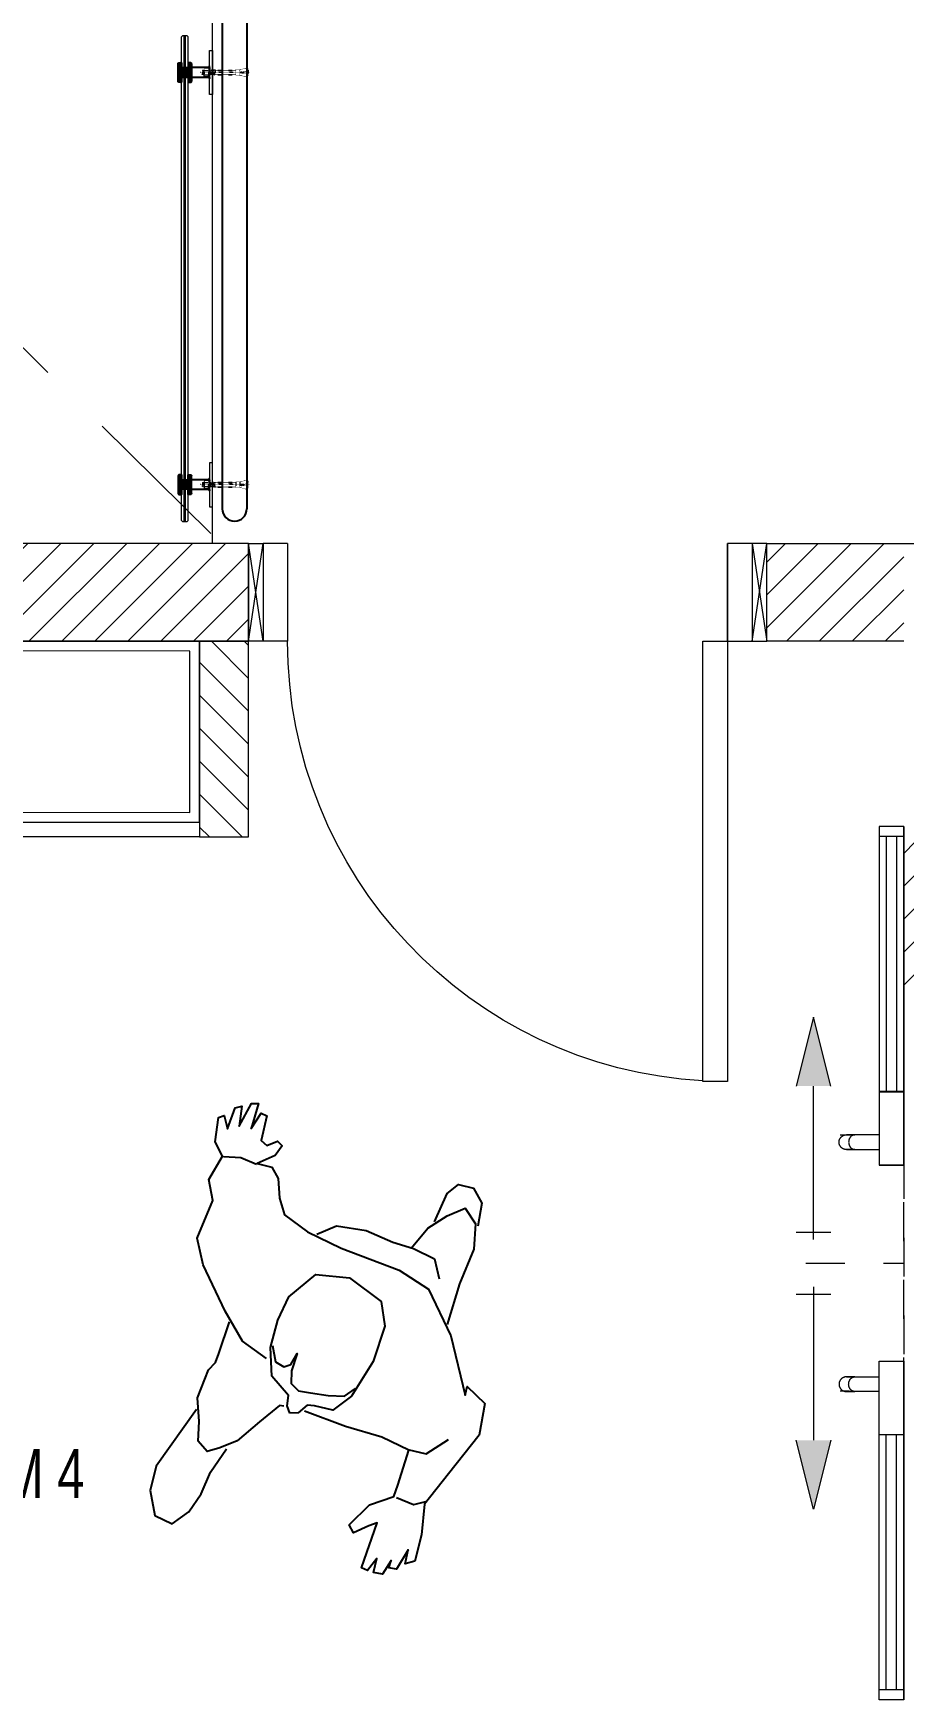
# Model space of a CAD drawing. Header units: millimetres. Extents: x -18512 to 101824, y -95768 to 52898.
# Drawn here: x 58128 to 59908, y -60241 to -56835 of the extents above; entities that cross this region are included whole.
import ezdxf

# ---------------------------------------------------------------- set-up
doc = ezdxf.new("R2010")
doc.units = ezdxf.units.MM
doc.header["$LTSCALE"] = 25
for name, pattern in [('Dash', [6.35, 3.175, -3.175]), ('HIDDEN', [0.375, 0.25, -0.125]), ('STYLE_05', [0.20828, 0.069425, -0.138855])]:
    doc.linetypes.add(name, pattern=pattern)
doc.layers.get('0').update_dxf_attribs({"color": 254, "lineweight": 0})
for name, color, linetype, lineweight in [('_FW_FUR_FIXED', 62, 'Continuous', 0), ('A-AREA-IDEN', 2, 'Continuous', 9), ('A-DETL-MBND', 5, 'HIDDEN', 9), ('A-DOOR', 31, 'Continuous', 18), ('A-DOOR-FRAM', 1, 'Continuous', 18), ('A-DOOR-GLAZ', 1, 'Continuous', 18), ('A-FLOR-OTLN', 6, 'Continuous', 18), ('A-WOODEN DOOR FRAM', 9, 'Continuous', 9), ('hatch', 252, 'Continuous', 0), ('I-WALL', 2, 'Continuous', 9), ('X2$0$A-DETL-GENF', 92, 'Continuous', 9)]:
    doc.layers.add(name, color=color, linetype=linetype, lineweight=lineweight)
for name, color, linetype in [('A-WALL', 50, 'Continuous'), ('ADT-3', 7, 'Continuous'), ('AL SAFA', 1, 'Continuous'), ('AR WALL HATCH', 8, 'Continuous'), ('LMI-1', 3, 'Continuous'), ('SGF GLASS', 152, 'Continuous'), ('WD-PEOPLE', 8, 'Continuous')]:
    doc.layers.add(name, color=color, linetype=linetype)
doc.styles.add('Arial Narrow_4', font='fi_9001f.ttf', dxfattribs={"width": 0.75, "height": 147.492401})
pattern_1 = [(45, (59229.075, -102497.31), (-33.67596, 33.67596), [])]
pattern_2 = [(135, (124341.9079, -153688.5155), (-0.449012806, -0.449012806), []), (225, (124341.9079, -153688.5155), (0.449012806, -0.449012806), [])]
pattern_3 = [(135, (124336.9079, -153688.5155), (-0.449012806, -0.449012806), []), (225, (124336.9079, -153688.5155), (0.449012806, -0.449012806), [])]

# ---------------------------------------------------------------- blocks, each defined once
blk = doc.blocks.new('E  Naga_Single-Panel2 - NAGA-Bedroom Door _WD05_-8264460-FIRST FLOOR PLAN')
at = {"layer": 'A-DOOR', "lineweight": 18}
for p, q in [((450, 1000.2), (399, 1000.2)), ((399, 1000.2), (399, 100)), ((450, 100), (450, 1000.2)), ((-450, 100), (-500, 100)), ((-450, -100), (-450, 100)), ((399, 100), (450, 100)), ((450, -100), (450, 100)), ((450, 100), (500, 100)), ((450, 100), (450, -100)), ((-450, -100), (-500, -100)), ((500, -100), (450, -100))]:
    blk.add_line(p, q, dxfattribs=at)
at = {"layer": 'A-DOOR'}
blk.add_arc((450, 100), 900, 93.2485, 180, dxfattribs=at)
blk = doc.blocks.new('A1')
at = {"color": 8, "linetype": 'STYLE_05', "ltscale": 0.5}
for p, q in [((2885, 766), (2885, 393)), ((2850, 745), (2864, 693)), ((2850, 745), (2878, 745)), ((2910, 754), (2861, 754)), ((2861, 754), (2863, 745)), ((2864, 693), (2906, 693)), ((2864, 661), (2864, 693)), ((2864, 661), (2906, 661)), ((2867, 505), (2867, 661)), ((2870, 505), (2870, 661)), ((2883, 708), (2878, 745)), ((2887, 708), (2893, 745)), ((2920, 745), (2893, 745)), ((2901, 505), (2901, 661)), ((2903, 505), (2903, 661)), ((2920, 745), (2906, 693)), ((2906, 661), (2906, 693)), ((2910, 754), (2907, 745)), ((2872, 505), (2868, 501)), ((2903, 505), (2868, 501)), ((2868, 501), (2871, 505)), ((2902, 505), (2869, 505)), ((2870, 505), (2870, 507)), ((2871, 505), (2870, 505)), ((2903, 505), (2900, 501)), ((2903, 504), (2900, 501)), ((2903, 507), (2903, 505)), ((2848, 456), (2848, 463)), ((2848, 463), (2923, 463)), ((2848, 463), (2848, 463)), ((2848, 463), (2885, 463)), ((2848, 456), (2923, 456)), ((2853, 452), (2853, 424)), ((2861, 455), (2908, 455)), ((2861, 422), (2908, 422)), ((2867, 458), (2867, 461)), ((2868, 501), (2872, 498)), ((2872, 498), (2868, 501)), ((2872, 498), (2868, 493)), ((2868, 493), (2872, 498)), ((2904, 496), (2868, 493)), ((2868, 493), (2871, 490)), ((2871, 490), (2868, 493)), ((2871, 490), (2868, 485)), ((2868, 485), (2871, 490)), ((2903, 488), (2868, 485)), ((2868, 485), (2872, 482)), ((2872, 482), (2868, 485)), ((2872, 482), (2868, 477)), ((2868, 477), (2872, 482)), ((2904, 480), (2868, 477)), ((2868, 477), (2871, 473)), ((2871, 473), (2868, 477)), ((2871, 473), (2868, 469)), ((2868, 469), (2871, 473)), ((2904, 472), (2868, 469)), ((2868, 469), (2871, 465)), ((2871, 465), (2868, 469)), ((2868, 425), (2868, 452)), ((2887, 422), (2868, 420)), ((2869, 422), (2868, 419)), ((2868, 419), (2871, 416)), ((2871, 416), (2868, 412)), ((2904, 415), (2868, 411)), ((2868, 412), (2872, 408)), ((2900, 501), (2871, 498)), ((2900, 492), (2871, 489)), ((2900, 485), (2871, 482)), ((2900, 476), (2871, 473)), ((2900, 468), (2871, 465)), ((2885, 467), (2871, 465)), ((2900, 419), (2871, 416)), ((2900, 411), (2871, 408)), ((2871, 408), (2900, 408)), ((2903, 496), (2885, 495)), ((2885, 495), (2885, 483)), ((2885, 483), (2900, 485)), ((2903, 472), (2885, 471)), ((2885, 471), (2885, 463)), ((2885, 463), (2885, 467)), ((2885, 463), (2923, 463)), ((2900, 501), (2904, 496)), ((2900, 501), (2903, 496)), ((2904, 496), (2900, 492)), ((2900, 492), (2904, 488)), ((2903, 488), (2900, 484)), ((2900, 485), (2900, 484)), ((2900, 484), (2904, 480)), ((2900, 484), (2903, 480)), ((2904, 480), (2900, 476)), ((2904, 480), (2900, 476)), ((2900, 476), (2904, 472)), ((2900, 476), (2903, 472)), ((2904, 472), (2900, 468)), ((2900, 468), (2904, 465)), ((2900, 425), (2900, 452)), ((2902, 422), (2900, 419)), ((2900, 419), (2904, 415)), ((2904, 415), (2900, 412)), ((2900, 412), (2901, 410)), ((2901, 410), (2900, 408)), ((2903, 496), (2904, 496)), ((2904, 496), (2903, 496)), ((2903, 480), (2904, 480)), ((2904, 496), (2904, 496)), ((2904, 458), (2904, 461)), ((2917, 452), (2917, 425)), ((2923, 456), (2923, 463))]:
    blk.add_line(p, q, dxfattribs=at)
for centre, major_axis, start_param, end_param in [((2885, 703), (-3.85, 3.85), 5.871021, 11.436058), ((2861, 446), (-6.93, 6.93), 5.370026, 6.323459), ((2861, 446), (-6.93, 6.93), 5.370026, 6.323459), ((2861, 446), (-6.93, 6.93), 4.669335, 6.323459), ((2861, 432), (-7.76, -7.76), 0.066292, 1.500005), ((2861, 432), (-7.76, 7.76), 1.637088, 2.419613), ((2861, 432), (-7.76, 7.76), 1.637088, 2.419613), ((2861, 432), (-7.76, -7.76), 0.848817, 1.500005), ((2861, 432), (-7.76, -7.76), 0.848817, 1.500005), ((2861, 446), (-6.93, 6.93), 4.669335, 5.370026), ((2861, 446), (-6.93, 6.93), 4.669335, 5.370026), ((2884, 411), (-31.8, -31.8), 3.563644, 4.30536), ((2884, 411), (-31.8, 31.8), 5.559758, 5.876157), ((2884, 411), (-31.8, 31.8), 5.559758, 5.876157), ((2883, 468), (-33.2, -33.2), 0.44564, 1.1552), ((2883, 468), (-33.2, 33.2), 2.016436, 2.327569), ((2883, 468), (-33.2, 33.2), 2.016436, 2.327569), ((2884, 411), (-31.8, -31.8), 3.912085, 3.979139), ((2884, 411), (-31.8, -31.8), 3.912085, 3.979139), ((2884, 411), (-31.8, 31.8), 5.549936, 5.559758), ((2884, 411), (-31.8, 31.8), 5.549936, 5.559758), ((2883, 468), (-33.2, 33.2), 2.327569, 2.38482), ((2883, 468), (-33.2, 33.2), 2.327569, 2.38482), ((2884, 411), (-31.8, -31.8), 3.86502, 3.912085), ((2884, 411), (-31.8, -31.8), 3.86502, 3.912085), ((2883, 468), (-33.2, 33.2), 2.391283, 2.725996), ((2883, 468), (-33.2, 33.2), 2.391283, 2.725996), ((2883, 468), (-33.2, -33.2), 0.814024, 0.820486), ((2883, 468), (-33.2, -33.2), 0.814024, 0.820486), ((2884, 411), (-31.8, -31.8), 3.774027, 3.86502), ((2884, 411), (-31.8, -31.8), 3.774027, 3.86502), ((2884, 411), (-31.8, 31.8), 5.13444, 5.344823), ((2884, 411), (-31.8, 31.8), 5.13444, 5.344823), ((2909, 443), (-9.06, -9.06), 3.227804, 4.616951), ((2909, 443), (-9.06, -9.06), 4.349401, 4.616951), ((2909, 443), (-9.06, -9.06), 4.349401, 4.616951), ((2908, 434), (-8.73, -8.73), 0.079101, 1.531694), ((2908, 434), (-8.73, 8.73), 1.649898, 2.269819), ((2908, 434), (-8.73, 8.73), 1.649898, 2.269819), ((2909, 443), (-9.06, -9.06), 4.038843, 4.349401), ((2909, 443), (-9.06, -9.06), 4.038843, 4.349401), ((2909, 443), (-9.06, -9.06), 3.403765, 4.038843), ((2909, 443), (-9.06, -9.06), 3.403765, 4.038843), ((2908, 434), (-8.73, -8.73), 0.699022, 1.531694), ((2908, 434), (-8.73, -8.73), 0.699022, 1.531694), ((2909, 443), (-9.06, -9.06), 3.227804, 3.403765), ((2909, 443), (-9.06, -9.06), 3.227804, 3.403765)]:
    blk.add_ellipse(centre, major_axis=major_axis, ratio=1, start_param=start_param, end_param=end_param, dxfattribs=at)
blk = doc.blocks.new('A$C24B90740')
at = {"layer": 'LMI-1', "color": 8, "elevation": 0}
for points in [[(0, 1.9), (2.4, 1.9)], [(0, 0), (2.4, 0)]]:
    blk.add_lwpolyline(points, dxfattribs=at)
at = {"layer": 'LMI-1', "color": 8}
blk.add_arc((2.3, 1, 0), 0.972, 279.1054, 80.8946, dxfattribs=at)
blk = doc.blocks.new('REH')
h = blk.add_hatch()
h.set_pattern_fill('ANSI37', color=8, scale=0.2, angle=90, style=0)
h.set_pattern_definition(pattern_2)
h.paths.add_polyline_path([(138637.4, -14314.4), (138637.4, -14316.4), (138649.9, -14316.4), (138649.9, -14314.4)])
h = blk.add_hatch()
h.set_pattern_fill('ANSI37', color=8, scale=0.2, angle=90, style=0)
h.set_pattern_definition(pattern_2)
h.paths.add_polyline_path([(138637.4, -14329.9), (138637.4, -14331.9), (138653.1, -14331.9), (138653.1, -14330.1), (138653, -14329.9)])
h = blk.add_hatch()
h.set_pattern_fill('ANSI37', color=8, scale=0.2, angle=90, style=0)
h.set_pattern_definition(pattern_2)
h.paths.add_polyline_path([(138649.9, -14316.4), (138647.9, -14316.4), (138647.9, -14322.4), (138649.9, -14322.4)])
h.paths.add_polyline_path([(138647.9, -14322.4), (138647.9, -14323.1), (138649.9, -14323.1), (138649.9, -14322.4)])
h.paths.add_polyline_path([(138649.9, -14323.9), (138649.9, -14323.1), (138647.9, -14323.1), (138647.9, -14323.9)])
h.paths.add_polyline_path([(138649.9, -14323.9), (138647.9, -14323.9), (138647.9, -14329.9), (138649.9, -14329.9)])
h = blk.add_hatch()
h.set_pattern_fill('ANSI37', color=8, scale=0.2, angle=90, style=0)
h.set_pattern_definition(pattern_3)
h.paths.add_polyline_path([(138659.9, -14316.4), (138677.4, -14316.4), (138677.4, -14314.4), (138659.9, -14314.4)])
h = blk.add_hatch()
h.set_pattern_fill('ANSI37', color=8, scale=0.2, angle=90, style=0)
h.set_pattern_definition(pattern_3)
h.paths.add_polyline_path([(138661.2, -14331.9), (138664.4, -14331.9), (138677.4, -14331.9), (138677.4, -14329.9), (138661.2, -14329.9)])
h = blk.add_hatch()
h.set_pattern_fill('ANSI37', color=256, scale=5, angle=90, style=0)
h.set_pattern_definition([(135, (124341.908, -153688.516), (-11.2253202, -11.2253202), []), (225, (124341.908, -153688.516), (11.2253202, -11.2253202), [])])
h.paths.add_polyline_path([(138664.9, -14316.4), (138664.9, -14322.4), (138666.9, -14322.4), (138666.9, -14316.4)])
h.paths.add_polyline_path([(138664.9, -14323.9), (138664.9, -14329.9), (138666.9, -14329.9), (138666.9, -14323.9)])
h.paths.add_polyline_path([(138664.9, -14322.4), (138664.9, -14323.1), (138666.9, -14323.1), (138666.9, -14322.4)])
h.paths.add_polyline_path([(138664.9, -14323.1), (138664.9, -14323.9), (138666.9, -14323.9), (138666.9, -14323.1)])
h = blk.add_hatch()
h.set_pattern_fill('ANSI37', color=8, scale=0.2, angle=90, style=0)
h.set_pattern_definition(pattern_2)
h.paths.add_polyline_path([(138664.9, -14316.4), (138664.9, -14322.4), (138666.9, -14322.4), (138666.9, -14316.4)])
h.paths.add_polyline_path([(138664.9, -14322.4), (138664.9, -14323.1), (138666.9, -14323.1), (138666.9, -14322.4)])
h.paths.add_polyline_path([(138664.9, -14323.1), (138664.9, -14323.9), (138666.9, -14323.9), (138666.9, -14323.1)])
h.paths.add_polyline_path([(138664.9, -14323.9), (138664.9, -14329.9), (138666.9, -14329.9), (138666.9, -14323.9)])
at = {"layer": 'LMI-1'}
h = blk.add_hatch(dxfattribs=at)
h.set_pattern_fill('ANSI31', color=8, angle=180, style=0)
h.set_pattern_definition([(225, (124341.908, -153688.5155), (2.24506403, -2.24506403), [])])
h.paths.add_polyline_path([(138639.4, -14309.4, 0.414214), (138637.4, -14311.4), (138637.4, -14314.4), (138649.9, -14314.4), (138649.9, -14316.4), (138652.9, -14316.4), (138652.2, -14315.6), (138653.3, -14314.4), (138652.3, -14313.2), (138661.5, -14313.2), (138662.3, -14314.4), (138662.3, -14314.4), (138661.2, -14315.3), (138662, -14316.4), (138664.9, -14316.4), (138664.9, -14314.4), (138677.4, -14314.4), (138677.4, -14311.4, 0.414214), (138675.4, -14309.4)])
h.paths.add_polyline_path([(138662.2, -14318.9), (138661.1, -14319.9), (138662.1, -14321.1), (138661.1, -14322.1), (138661.3, -14322.4), (138664.9, -14322.4), (138664.9, -14316.4), (138662, -14316.4), (138662.2, -14316.6), (138661.2, -14317.5)])
h.paths.add_polyline_path([(138662.1, -14325.5), (138661.1, -14326.5), (138662.1, -14327.8), (138661.1, -14328.7), (138662, -14329.9), (138664.9, -14329.9), (138664.9, -14323.9), (138661.5, -14323.9), (138661.1, -14324.3)])
h.paths.add_polyline_path([(138652.1, -14326.7), (138653.2, -14325.6), (138652.1, -14324.5), (138652.7, -14323.9), (138649.9, -14323.9), (138649.9, -14329.9), (138653, -14329.9), (138652.1, -14328.9), (138653.2, -14327.8)])
h.paths.add_polyline_path([(138649.9, -14322.4), (138652.2, -14322.4), (138652.1, -14322.3), (138653.1, -14321.2), (138652.1, -14320.1), (138653.2, -14318.9), (138652.2, -14317.8), (138653.2, -14316.7), (138652.9, -14316.4), (138649.9, -14316.4)])
h = blk.add_hatch(dxfattribs=at)
h.set_pattern_fill('ANSI31', color=8, angle=180, style=0)
h.set_pattern_definition([(225, (124341.908, -153583.2378), (2.24506403, -2.24506403), [])])
h.paths.add_polyline_path([(138675.4, -14336.9, 0.414214), (138677.4, -14334.9), (138677.4, -14331.9), (138637.4, -14331.9), (138637.4, -14334.9, 0.414214), (138639.4, -14336.9)])
for p, q in [((138637.4, -14314.4, 0), (138637.4, -14316.4, 0)), ((138677.4, -14331.9, 0), (138677.4, -14329.9, 0))]:
    blk.add_line(p, q)
at = {"color": 1}
for p, q in [((138649.9, -14316.4, 0), (138649.9, -14329.9)), ((138664.9, -14329.9, 0), (138664.9, -14316.4, 0))]:
    blk.add_line(p, q, dxfattribs=at)
at = {"color": 8, "linetype": 'Continuous'}
for p, q in [((138663.8, -14331.9, 0), (138650.6, -14331.9, 0)), ((138664.4, -14331.9, 0), (138651.2, -14331.9, 0))]:
    blk.add_line(p, q, dxfattribs=at)
at = {"color": 8, "elevation": 0}
for points in [[(138649.9, -14316.4), (138649.9, -14314.4), (138637.4, -14314.4), (138637.4, -14316.4)], [(138677.4, -14316.4), (138677.4, -14314.4), (138664.9, -14314.4), (138664.9, -14316.4)]]:
    blk.add_lwpolyline(points, dxfattribs=at)
at = {"layer": 'A-WALL', "color": 84, "ltscale": 0.1, "elevation": 0}
for points in [[(138637.4, -14316.4), (138637.4, -14314.4), (138649.9, -14314.4), (138649.9, -14316.4)], [(138637.4, -14331.9), (138637.4, -14329.9), (138653.1, -14329.9), (138653.1, -14331.9)], [(138647.9, -14329.9), (138647.9, -14316.4), (138649.9, -14316.4), (138649.9, -14329.9)], [(138661.2, -14331.9), (138661.2, -14329.9), (138677.4, -14329.9), (138677.4, -14331.9)], [(138664.9, -14316.4), (138664.9, -14314.4), (138677.4, -14314.4), (138677.4, -14316.4)], [(138664.9, -14329.9), (138664.9, -14316.4), (138666.9, -14316.4), (138666.9, -14329.9)]]:
    blk.add_lwpolyline(points, close=True, dxfattribs=at)
at = {"layer": 'ADT-3', "color": 8}
for p, q in [((138653.2, -14318.9, 0), (138652.1, -14320.1, 0)), ((138652.1, -14320.1, 0), (138653.1, -14321.2, 0)), ((138652.1, -14320.1, 0), (138662.1, -14321.1, 0)), ((138653.1, -14321.2, 0), (138652.1, -14322.3, 0)), ((138652.1, -14322.3, 0), (138653.2, -14323.4, 0)), ((138652.1, -14322.3, 0), (138662.1, -14323.3, 0)), ((138653.1, -14323.4, 0), (138652.1, -14324.5, 0)), ((138652.1, -14324.5, 0), (138653.2, -14325.6, 0)), ((138652.1, -14324.5, 0), (138662.1, -14325.5, 0)), ((138653.1, -14325.6, 0), (138652.1, -14326.7, 0)), ((138652.1, -14326.7, 0), (138653.2, -14327.9, 0)), ((138652.1, -14326.7, 0), (138662.1, -14327.8, 0)), ((138653.1, -14327.9, 0), (138652.1, -14328.9, 0)), ((138652.1, -14328.9, 0), (138653.1, -14330.1, 0)), ((138652.1, -14328.9, 0), (138661.4, -14329.9, 0)), ((138653.3, -14314.4, 0), (138652.2, -14315.6, 0)), ((138652.2, -14315.6, 0), (138662.2, -14316.6, 0)), ((138652.2, -14315.6, 0), (138653.2, -14316.7, 0)), ((138653.2, -14316.7, 0), (138652.2, -14317.8, 0)), ((138652.2, -14317.8, 0), (138653.2, -14318.9, 0)), ((138652.2, -14317.8, 0), (138662.2, -14318.9, 0)), ((138652.3, -14313.2, 0), (138662.2, -14314.4, 0)), ((138652.3, -14313.2, 0), (138653.3, -14314.4, 0)), ((138652.3, -14313.2, 0), (138661.5, -14313.2, 0)), ((138653.1, -14321.2, 0), (138661.1, -14322.1, 0)), ((138653.1, -14323.4, 0), (138661.1, -14324.3, 0)), ((138653.1, -14323.4, 0), (138661.1, -14324.3, 0)), ((138653.1, -14325.6, 0), (138661.1, -14326.5, 0)), ((138653.1, -14325.6, 0), (138661.1, -14326.5, 0)), ((138653.1, -14327.9, 0), (138661.1, -14328.7, 0)), ((138653.1, -14330.1, 0), (138661.1, -14330.9, 0)), ((138653.2, -14314.5, 0), (138661.2, -14315.3, 0)), ((138653.2, -14316.7, 0), (138661.2, -14317.5, 0)), ((138653.2, -14319, 0), (138661.1, -14319.9, 0)), ((138653.3, -14330.1, 0), (138661.2, -14330.9, 0)), ((138662.2, -14318.9, 0), (138661.1, -14319.9, 0)), ((138661.1, -14319.9, 0), (138662.1, -14321.1, 0)), ((138662.1, -14321.1, 0), (138661.1, -14322.1, 0)), ((138661.1, -14322.1, 0), (138662.1, -14323.3, 0)), ((138662.1, -14323.3, 0), (138661.1, -14324.3, 0)), ((138662.1, -14323.3, 0), (138661.1, -14324.3, 0)), ((138661.1, -14324.3, 0), (138662.1, -14325.5, 0)), ((138662.1, -14325.5, 0), (138661.1, -14326.5, 0)), ((138662.1, -14325.5, 0), (138661.1, -14326.5, 0)), ((138661.1, -14326.5, 0), (138662.1, -14327.8, 0)), ((138662.1, -14327.8, 0), (138661.1, -14328.7, 0)), ((138661.1, -14328.7, 0), (138662, -14329.9, 0)), ((138662.3, -14314.4, 0), (138661.2, -14315.3, 0)), ((138661.2, -14315.3, 0), (138662.2, -14316.6, 0)), ((138662.2, -14316.6, 0), (138661.2, -14317.5, 0)), ((138661.2, -14317.5, 0), (138662.2, -14318.9, 0)), ((138661.5, -14313.2, 0), (138662.3, -14314.4, 0))]:
    blk.add_line(p, q, dxfattribs=at)
at = {"layer": 'LMI-1', "color": 1}
for p, q in [((138649.9, -14314.4), (138637.4, -14314.4)), ((138675.4, -14309.4), (138639.4, -14309.4))]:
    blk.add_line(p, q, dxfattribs=at)
at = {"layer": 'LMI-1', "color": 8}
for p, q in [((138653, -14329.9, 0), (138637.4, -14329.9, 0)), ((138637.4, -14331.9, 0), (138637.4, -14329.9, 0)), ((138637.4, -14329.9, 0), (138653, -14329.9, 0)), ((138677.4, -14331.9, 0), (138637.4, -14331.9, 0)), ((138677.4, -14331.9, 0), (138637.4, -14331.9, 0)), ((138642.8, -14331.9, 0), (138642.7, -14331.8, 0)), ((138646.9, -14329.9, 0), (138649.9, -14329.9, 0)), ((138653.1, -14329.9, 0), (138653.1, -14331.9, 0)), ((138661.2, -14330.9, 0), (138661.2, -14331.9, 0)), ((138677.4, -14329.9, 0), (138662, -14329.9, 0)), ((138665.4, -14329.9, 0), (138677.4, -14329.9, 0))]:
    blk.add_line(p, q, dxfattribs=at)
at = {"layer": 'LMI-1', "color": 1, "elevation": 0}
for points in [[(138637.4, -14314.4), (138637.4, -14311.4, -0.414214), (138639.4, -14309.4)], [(138675.4, -14309.4, -0.414214), (138677.4, -14311.4), (138677.4, -14314.4), (138665.4, -14314.4)]]:
    blk.add_lwpolyline(points, format="xyb", dxfattribs=at)
blk.add_lwpolyline([(138677.4, -14334.9), (138677.4, -14331.9), (138637.4, -14331.9), (138637.4, -14334.9, 0.414214), (138639.4, -14336.9), (138675.4, -14336.9, 0.414214)], format="xyb", close=True, dxfattribs=at)
at = {"layer": 'LMI-1', "color": 8, "elevation": 0}
for points in [[(138641.7, -14336.9), (138641.7, -14334.5)], [(138643.6, -14336.9), (138643.6, -14334.5)], [(138661.2, -14330.9), (138661.2, -14331.9)], [(138666, -14336.9), (138666, -14334.5)], [(138667.9, -14336.9), (138667.9, -14334.5)]]:
    blk.add_lwpolyline(points, dxfattribs=at)
at = {"layer": 'LMI-1', "color": 8}
blk.add_arc((138642.6, -14334.6, 0), 0.972, 9.1054, 170.8946, dxfattribs=at)
at = {"layer": 'LMI-1', "color": 8, "extrusion": (0, 0, -1), "xscale": -1, "zscale": -1, "rotation": 270}
for p in [(-138643.6, -14336.9, 0), (-138667.9, -14336.9, 0)]:
    blk.add_blockref('A$C24B90740', p, dxfattribs=at)
blk = doc.blocks.new('DFF')
at = {"layer": 'LMI-1'}
for points in [[(6745, 183870.3), (6745, 183872.9), (6742.7, 183870.3)], [(6745, 183870.3), (6745, 183867.7), (6742.7, 183870.3)], [(6745, 183850.3), (6745, 183852.9), (6742.7, 183850.3)], [(6745, 183850.3), (6745, 183847.7), (6742.7, 183850.3)]]:
    blk.add_hatch(color=8, dxfattribs=at).paths.add_polyline_path(points)
at = {"color": 3, "elevation": 0}
blk.add_lwpolyline([(6751, 183905.3), (6745, 183905.3), (6745, 183815.3), (6751, 183815.3), (6751, 183905.3)], close=True, dxfattribs=at)
at = {"layer": 'LMI-1', "color": 3}
for p, q in [((6745, 183870.3, 0), (6708, 183870.3, 0)), ((6745.1, 183850.3, 0), (6708, 183850.3, 0))]:
    blk.add_line(p, q, dxfattribs=at)
at = {"layer": 'LMI-1', "color": 8, "elevation": 0}
for points in [[(6745, 183870.3), (6745, 183872.9), (6742.7, 183870.3)], [(6745, 183870.3), (6745, 183867.7), (6742.7, 183870.3)], [(6745, 183850.3), (6745, 183852.9), (6742.7, 183850.3)], [(6745, 183850.3), (6745, 183847.7), (6742.7, 183850.3)]]:
    blk.add_lwpolyline(points, close=True, dxfattribs=at)
at = {"rotation": 270}
blk.add_blockref('REH', (21017.4, 322517.8), dxfattribs=at)
at = {"xscale": 0.2702702702954411, "yscale": 0.2702702702954411, "zscale": 0.2702702702954411, "rotation": 270}
blk.add_blockref('A1', (6619.8, 184640.1, 0), dxfattribs=at)
blk = doc.blocks.new('A$C777636C6')
for points in [[(0.2125, 0.6175), (0.2142, 0.6672), (0.2039, 0.6878), (0.1799, 0.693), (0.1577, 0.6775), (0.1474, 0.6415)], [(0.3599, 0.3036), (0.4062, 0.3122), (0.4524, 0.3431), (0.5159, 0.3945), (0.5433, 0.4288), (0.5467, 0.494), (0.5673, 0.5214), (0.5638, 0.5643), (0.5844, 0.5798), (0.5964, 0.6175), (0.5896, 0.6244), (0.5758, 0.6072), (0.5793, 0.6432), (0.5707, 0.6501), (0.5604, 0.6192), (0.5587, 0.6604), (0.5484, 0.6655), (0.5416, 0.6244), (0.5381, 0.6535), (0.5279, 0.6535), (0.5193, 0.6141), (0.5073, 0.6106), (0.4953, 0.6244), (0.485, 0.6209), (0.4884, 0.6021), (0.509, 0.578), (0.485, 0.5832), (0.4679, 0.5712), (0.4524, 0.5437), (0.4336, 0.5232), (0.389, 0.5146), (0.3291, 0.5146), (0.2297, 0.5232), (0.1748, 0.5163), (0.1097, 0.4648), (0.048, 0.3894), (0.0514, 0.4031), (0.0137, 0.3911), (0, 0.3413), (0.0171, 0.2642), (0.0308, 0.2041), (0.0137, 0.1578), (0.0051, 0.1149), (0.0171, 0.1046), (0.0223, 0.1269), (0.0257, 0.0909), (0.0377, 0.0875), (0.0394, 0.0995), (0.0428, 0.0738), (0.0566, 0.0703), (0.0617, 0.0926), (0.0668, 0.0686), (0.0771, 0.0686), (0.0857, 0.1441), (0.096, 0.1338), (0.1131, 0.1132), (0.1251, 0.1218), (0.1097, 0.1647), (0.0805, 0.1938), (0.0823, 0.2127), (0.0908, 0.271), (0.1388, 0.271), (0.1988, 0.2607), (0.2683, 0.2547)], [(0.2279, 0.5643), (0.2177, 0.6038), (0.1988, 0.6347), (0.1782, 0.6587), (0.1525, 0.6432), (0.1371, 0.6055), (0.1337, 0.5455), (0.1234, 0.4786)], [(0.3736, 0.518), (0.3513, 0.5437), (0.3051, 0.5575), (0.2588, 0.5592), (0.2245, 0.5643), (0.1868, 0.5643), (0.1662, 0.5386)], [(0.509, 0.5763), (0.5364, 0.5746), (0.5621, 0.5643)], [(0.36, 0.3268), (0.3445, 0.3053), (0.3291, 0.3036), (0.3205, 0.3122), (0.3188, 0.3322), (0.3153, 0.3036), (0.3068, 0.2847), (0.2913, 0.2796), (0.2725, 0.2847), (0.2451, 0.2933), (0.2211, 0.3036), (0.2108, 0.3225)], [(0.3018, 0.2471), (0.3085, 0.2453), (0.3256, 0.2075), (0.3445, 0.1647), (0.365, 0.1424), (0.3805, 0.1286), (0.401, 0.1372), (0.413, 0.1664), (0.4319, 0.199), (0.4353, 0.247), (0.4302, 0.2624), (0.4319, 0.2779), (0.4387, 0.331)], [(0.0925, 0.271), (0.0634, 0.2779), (0.0411, 0.3139)], [(0.0291, 0.2093), (0.0463, 0.1955), (0.0754, 0.1938)], [(0.425, 0.1818), (0.4439, 0.072), (0.4353, 0.0326), (0.4113, 0), (0.3805, 0), (0.365, 0.0292), (0.3599, 0.0635), (0.3616, 0.1012), (0.3548, 0.1458)]]:
    blk.add_lwpolyline(points)
blk.add_lwpolyline([(0.2879, 0.2412), (0.297, 0.2498), (0.3021, 0.2659), (0.3399, 0.2819), (0.3616, 0.3225), (0.3702, 0.3671), (0.3702, 0.4082), (0.3472, 0.4592), (0.2964, 0.4775), (0.2343, 0.4654), (0.212, 0.4328), (0.2039, 0.3739), (0.2108, 0.3087), (0.2285, 0.2756), (0.2576, 0.2688), (0.2684, 0.2648), (0.2765, 0.2476)], close=True)
blk = doc.blocks.new('FP_15-GROUND FLOOR PLAN')
at = {"layer": 'A-DOOR'}
blk.add_line((755.4, 222), (755.4, 172), dxfattribs=at)
blk = doc.blocks.new('FP_16-GROUND FLOOR PLAN')
at = {"layer": 'A-DOOR'}
blk.add_line((785.4, 172), (785.4, 222), dxfattribs=at)
blk = doc.blocks.new('FP_17-GROUND FLOOR PLAN')
at = {"layer": 'A-DOOR'}
for p, q in [((755.9, 160.4), (755.9, 154.6)), ((755.9, 154.6), (755.9, 149.9)), ((755.9, 149.9), (755.9, 146.2)), ((755.9, 146.2), (755.9, 143.6)), ((755.9, 143.6), (755.9, 142))]:
    blk.add_line(p, q, dxfattribs=at)
at = {"layer": 'A-DOOR', "flags": 128}
for points in [[(755.4, 172), (755.4, 164.9), (755.4, 159.7), (755.4, 156.4), (755.4, 154.9), (755.4, 154.8)], [(755.4, 154.8), (755.4, 155.8), (755.4, 158.6), (755.4, 163.2), (755.4, 169.8), (755.4, 172)], [(770.4, 139.8), (769.8, 139.8), (769.2, 139.9), (768.6, 139.9), (768, 140), (767.4, 140.1), (766.8, 140.2), (766.2, 140.4), (765.7, 140.6), (765.1, 140.8), (764.5, 141), (764, 141.2), (763.5, 141.5), (762.9, 141.8), (762.4, 142.1), (761.9, 142.4), (761.4, 142.8), (761, 143.2), (760.5, 143.5), (760.1, 143.9), (759.6, 144.4), (759.2, 144.8), (758.8, 145.3), (758.5, 145.7), (758.1, 146.2), (757.8, 146.7), (757.5, 147.2), (757.2, 147.7), (756.9, 148.3), (756.6, 148.8), (756.4, 149.4), (756.2, 149.9), (756, 150.5), (755.9, 151.1), (755.7, 151.7), (755.6, 152.3), (755.5, 152.9), (755.5, 153.5), (755.4, 154.1), (755.4, 154.7), (755.4, 154.8)]]:
    blk.add_lwpolyline(points, dxfattribs=at)
blk = doc.blocks.new('FP_18-GROUND FLOOR PLAN')
at = {"layer": 'A-DOOR', "flags": 128}
for points in [[(785.4, 172), (785.4, 164.9), (785.4, 159.7), (785.4, 156.4), (785.4, 154.9), (785.4, 154.8)], [(785.4, 154.8), (785.4, 155.8), (785.4, 158.6), (785.4, 163.2), (785.4, 169.8), (785.4, 172)], [(785.4, 154.8), (785.4, 154.2), (785.3, 153.6), (785.3, 153), (785.2, 152.4), (785.1, 151.8), (785, 151.2), (784.8, 150.7), (784.6, 150.1), (784.4, 149.5), (784.2, 149), (784, 148.4), (783.7, 147.9), (783.4, 147.4), (783.1, 146.8), (782.8, 146.3), (782.4, 145.9), (782.1, 145.4), (781.7, 144.9), (781.3, 144.5), (780.8, 144.1), (780.4, 143.6), (779.9, 143.3), (779.5, 142.9), (779, 142.5), (778.5, 142.2), (778, 141.9), (777.5, 141.6), (776.9, 141.3), (776.4, 141.1), (775.8, 140.8), (775.3, 140.6), (774.7, 140.4), (774.1, 140.3), (773.5, 140.1), (772.9, 140), (772.3, 139.9), (771.7, 139.9), (771.2, 139.8), (770.6, 139.8), (770.4, 139.8)]]:
    blk.add_lwpolyline(points, dxfattribs=at)
blk = doc.blocks.new('FP_19-GROUND FLOOR PLAN')
at = {"layer": 'A-DOOR'}
blk.add_line((755.4, 222), (755.4, 172), dxfattribs=at)
blk = doc.blocks.new('FP_20-GROUND FLOOR PLAN')
at = {"layer": 'A-DOOR'}
blk.add_line((785.4, 172), (785.4, 222), dxfattribs=at)

msp = doc.modelspace()

# ---------------------------------------------------------------- hatches: boundary and pattern name
at = {"layer": 'AR WALL HATCH', "lineweight": 5}
h = msp.add_hatch(dxfattribs=at)
h.set_pattern_fill('ANSI31', color=256, scale=15, style=0)
h.set_pattern_definition(pattern_1)
h.paths.add_polyline_path([(59628.1, -58077.4), (59628.1, -57877.4), (59908.1, -57877.4), (59908.1, -58077.4)])
h.paths.add_polyline_path([(58568.1, -57877.4), (58568.1, -58077.4), (56333.1, -58077.4), (56333.1, -57877.4)])
h = msp.add_hatch(dxfattribs=at)
h.set_pattern_fill('ANSI31', color=256, scale=15, style=0)
h.set_pattern_definition([(135, (1737.455, 64075.984), (-33.67596, -33.67596), [])])
h.paths.add_polyline_path([(58467.7, -58077.4), (58467.9, -58477.4), (58568.1, -58477.4), (58568, -58077.4)])
h = msp.add_hatch(dxfattribs=at)
h.set_pattern_fill('ANSI31', color=256, scale=15, style=0)
h.set_pattern_definition(pattern_1)
h.paths.add_polyline_path([(59908.1, -58487.4), (60108.1, -58487.4), (60108.1, -58820.4), (59908.1, -58820.4)])
at = {"layer": 'X2$0$A-DETL-GENF', "lineweight": 18}
for points in [[(59688.5, -58986.6), (59723.6, -58845.5), (59758.8, -58986.6), (59708, -58986.6)], [(59688.5, -59710.7), (59723.6, -59851.7), (59758.8, -59710.7), (59708, -59710.7)]]:
    msp.add_hatch(color=256, dxfattribs=at).paths.add_polyline_path(points, flags=0)

# ---------------------------------------------------------------- linework, layer by layer
at = {"layer": '_FW_FUR_FIXED'}
for p, q in [((58467.9, -58447.2, -185662.7), (58467.9, -58477.4, -3621.3)), ((58467.9, -58477.4, -3621.3), (57988, -58477, 182141.4))]:
    msp.add_line(p, q, dxfattribs=at)
at = {"layer": '_FW_FUR_FIXED', "elevation": 100}
for points in [[(58467.9, -58077.4), (57996, -58077.1), (57996, -58446.9), (58467.9, -58447.2)], [(58447.9, -58097.4), (58016, -58097.1), (58016, -58426.9), (58447.9, -58427.2)]]:
    msp.add_lwpolyline(points, close=True, dxfattribs=at)
at = {"layer": 'A-DETL-MBND', "ltscale": 50}
msp.add_line((58490.9, -57857.4), (56333.3, -55724), dxfattribs=at)
at = {"layer": 'A-DOOR', "lineweight": 18}
for p, q in [((59908.1, -58456.4), (59858.1, -58456.4)), ((59858.1, -58456.4), (59858.1, -59148.6)), ((59908.1, -59148.6), (59908.1, -58456.4)), ((59858.1, -58998.6), (59908.1, -58998.6)), ((59858.1, -59148.6), (59908.1, -59148.6)), ((59858.1, -59148.6), (59908.1, -59148.6)), ((59858.1, -60240.9), (59858.1, -59548.6)), ((59858.1, -59548.6), (59908.1, -59548.6)), ((59908.1, -59548.6), (59908.1, -60240.9)), ((59858.1, -59698.6), (59908.1, -59698.6)), ((59908.1, -60240.9), (59858.1, -60240.9))]:
    msp.add_line(p, q, dxfattribs=at)
at = {"layer": 'A-DOOR'}
for points, knots in [([(59809.9, -59086.4), (59809.7, -59086.4), (59809.1, -59086.3), (59808.2, -59086.2), (59807.2, -59086.3), (59806.2, -59086.4), (59805.3, -59086.6), (59804.3, -59087), (59803.5, -59087.3), (59802.9, -59087.6), (59802.3, -59088), (59801.6, -59088.5), (59800.7, -59089.2), (59800, -59089.8), (59799.5, -59090.4), (59799.1, -59090.9), (59798.7, -59091.4), (59798.2, -59092), (59797.7, -59093), (59797.1, -59094.1), (59796.6, -59095.2), (59796.4, -59096.1), (59796.1, -59097), (59795.8, -59098.7), (59795.6, -59100.2), (59795.6, -59101.3)], [0.450595, 0.450595, 0.450595, 0.450595, 0.4722222, 0.5, 0.5277778, 0.5555556, 0.5833333, 0.6111111, 0.6388889, 0.6527778, 0.6666667, 0.6944444, 0.7222222, 0.75, 0.7638889, 0.7777778, 0.7916667, 0.8055556, 0.8333333, 0.8611111, 0.8888889, 0.9027778, 0.9166667, 0.9444444, 1, 1, 1, 1]), ([(59808.9, -59086.3), (59808.9, -59086.3), (59808.6, -59086.3), (59808.3, -59086.3), (59808.2, -59086.3)], [-0.52158449, -0.52158449, -0.52158449, -0.52158449, -0.515625, -0.5, -0.5, -0.5, -0.5]), ([(59795.6, -59101.3), (59795.6, -59102.3), (59795.8, -59103.8), (59796.2, -59105.7), (59796.6, -59107.1), (59797.1, -59108.4), (59797.7, -59109.6), (59798.2, -59110.5), (59798.7, -59111.2), (59799.1, -59111.7), (59799.5, -59112.1), (59800, -59112.7), (59800.7, -59113.4), (59801.6, -59114.1), (59802.5, -59114.7), (59803.4, -59115.2), (59804.3, -59115.6), (59805.3, -59115.9), (59806.2, -59116.1), (59807.2, -59116.2), (59808.2, -59116.3), (59809.1, -59116.2), (59809.7, -59116.2), (59809.9, -59116.1)], [0, 0, 0, 0, 0.0555556, 0.0833333, 0.1111111, 0.1388889, 0.1666667, 0.1944444, 0.2083333, 0.2222222, 0.2361111, 0.25, 0.2777778, 0.3055556, 0.3333333, 0.3611111, 0.3888889, 0.4166667, 0.4444444, 0.4722222, 0.5, 0.5277778, 0.5494412, 0.5494412, 0.5494412, 0.5494412]), ([(59795.6, -59596), (59795.6, -59594.9), (59795.8, -59593.4), (59796.2, -59591.5), (59796.6, -59590.1), (59797.1, -59588.9), (59797.7, -59587.7), (59798.2, -59586.7), (59798.7, -59586.1), (59799.1, -59585.6), (59799.5, -59585.1), (59800, -59584.5), (59800.7, -59583.9), (59801.6, -59583.2), (59802.5, -59582.6), (59803.4, -59582.1), (59804.3, -59581.7), (59805.3, -59581.4), (59806.2, -59581.1), (59807.2, -59581), (59808.2, -59581), (59809.1, -59581), (59809.7, -59581.1), (59809.9, -59581.1)], [0, 0, 0, 0, 0.0555556, 0.0833333, 0.1111111, 0.1388889, 0.1666667, 0.1944444, 0.2083333, 0.2222222, 0.2361111, 0.25, 0.2777778, 0.3055556, 0.3333333, 0.3611111, 0.3888889, 0.4166667, 0.4444444, 0.4722222, 0.5, 0.5277778, 0.5494412, 0.5494412, 0.5494412, 0.5494412]), ([(59809.9, -59610.8), (59809.7, -59610.9), (59809.1, -59610.9), (59808.2, -59611), (59807.2, -59610.9), (59806.2, -59610.8), (59805.3, -59610.6), (59804.3, -59610.3), (59803.5, -59609.9), (59802.9, -59609.6), (59802.3, -59609.3), (59801.6, -59608.8), (59800.7, -59608.1), (59800, -59607.4), (59799.5, -59606.8), (59799.1, -59606.4), (59798.7, -59605.9), (59798.2, -59605.2), (59797.7, -59604.3), (59797.1, -59603.1), (59796.6, -59602), (59796.4, -59601.1), (59796.1, -59600.2), (59795.8, -59598.5), (59795.6, -59597), (59795.6, -59596)], [0.450595, 0.450595, 0.450595, 0.450595, 0.4722222, 0.5, 0.5277778, 0.5555556, 0.5833333, 0.6111111, 0.6388889, 0.6527778, 0.6666667, 0.6944444, 0.7222222, 0.75, 0.7638889, 0.7777778, 0.7916667, 0.8055556, 0.8333333, 0.8611111, 0.8888889, 0.9027778, 0.9166667, 0.9444444, 1, 1, 1, 1]), ([(59808.9, -59610.9), (59808.9, -59610.9), (59808.6, -59611), (59808.3, -59611), (59808.2, -59611)], [-0.52158449, -0.52158449, -0.52158449, -0.52158449, -0.515625, -0.5, -0.5, -0.5, -0.5])]:
    msp.add_open_spline(points, degree=3, knots=knots, dxfattribs=at)
for points in [[(59808.2, -59116.3), (59808.4, -59116.3), (59808.7, -59116.3), (59808.9, -59116.2)], [(59808.2, -59581), (59808.4, -59581), (59808.7, -59581), (59808.9, -59581)]]:
    msp.add_open_spline(points, degree=3, dxfattribs=at)
at = {"layer": 'A-DOOR-FRAM'}
for p, q in [((59858.1, -58456.4), (59858.1, -58476.4)), ((59908.1, -58456.4), (59858.1, -58456.4)), ((59908.1, -58476.4), (59858.1, -58476.4)), ((59908.1, -58456.4), (59908.1, -58476.4)), ((59858.1, -58997.5), (59858.1, -59148.6)), ((59908.1, -58997.5), (59858.1, -58997.5)), ((59908.1, -58997.5), (59908.1, -59148.6)), ((59908.1, -59148.6), (59858.1, -59148.6)), ((59908.1, -59148.6), (59858.1, -59148.6)), ((59858.1, -59699.7), (59858.1, -59548.6)), ((59908.1, -59699.7), (59908.1, -59548.6)), ((59908.1, -59699.7), (59858.1, -59699.7)), ((59908.1, -60220.9), (59858.1, -60220.9)), ((59858.1, -60240.9), (59858.1, -60220.9)), ((59908.1, -60240.9), (59858.1, -60240.9)), ((59908.1, -60240.9), (59908.1, -60220.9))]:
    msp.add_line(p, q, dxfattribs=at)
at = {"layer": 'A-DOOR-GLAZ'}
for p, q in [((59858.1, -58476.4), (59858.1, -58997.5)), ((59872.5, -58476.4), (59872.5, -58997.5)), ((59893.1, -58476.4), (59893.1, -58997.5)), ((59908.1, -58476.4), (59908.1, -58997.5)), ((59858.1, -60220.9), (59858.1, -59699.7)), ((59872.5, -60220.9), (59872.5, -59699.7)), ((59893.1, -60220.9), (59893.1, -59699.7)), ((59908.1, -60220.9), (59908.1, -59699.7))]:
    msp.add_line(p, q, dxfattribs=at)
at = {"layer": 'A-FLOR-OTLN'}
msp.add_line((58494.6, -57877.4), (58494.6, -55837.4), dxfattribs=at)
at = {"layer": 'A-WOODEN DOOR FRAM'}
msp.add_line((59628.1, -58077.4), (59628.1, -57877.4), dxfattribs=at)
for points in [[(58598.1, -58077.4), (58568.1, -58077.4), (58568.1, -57877.4), (58598.1, -57877.4)], [(59598.1, -58077.4), (59628.1, -58077.4), (59628.1, -57877.4), (59598.1, -57877.4)]]:
    msp.add_lwpolyline(points, close=True, dxfattribs=at)
for points in [[(58568.1, -58077.4), (58598.1, -57877.4)], [(58598.1, -58077.4), (58568.1, -57877.4)], [(59598.1, -58077.4), (59628.1, -57877.4)], [(59598.1, -57877.4), (59628.1, -58077.4)]]:
    msp.add_lwpolyline(points, dxfattribs=at)
at = {"layer": 'AL SAFA', "color": 1}
for p, q in [((58514.6, -55872.3), (58514.6, -57806.8)), ((58564.6, -55872.3), (58564.6, -57806.8))]:
    msp.add_line(p, q, dxfattribs=at)
msp.add_arc((58539.6, -57806.8), 25, 180, 0, dxfattribs=at)
at = {"layer": 'hatch', "linetype": 'Dash', "lineweight": 9}
for p, q in [((59908.1, -60097.1), (59908.1, -58600.1)), ((59908.1, -58820.4), (59908.1, -59876.9)), ((59708.1, -59348.6), (59908.1, -59348.6))]:
    msp.add_line(p, q, dxfattribs=at)
at = {"layer": 'I-WALL', "color": 152}
for p, q in [((58433.1, -56839.8), (58431.1, -56841.8)), ((58431.1, -57830.4), (58431.1, -56841.8)), ((58442.6, -56839.8), (58433.1, -56839.8)), ((58444.6, -56841.8), (58442.6, -56839.8)), ((58444.6, -57830.4), (58444.6, -56841.8)), ((58431.1, -57830.4), (58433.1, -57832.4)), ((58433.1, -57832.4), (58442.6, -57832.4)), ((58444.6, -57830.4), (58442.6, -57832.4))]:
    msp.add_line(p, q, dxfattribs=at)
at = {"layer": 'I-WALL'}
for p, q in [((58568.1, -57877.4), (56333.1, -57877.4)), ((58568.1, -57877.4), (58568.1, -58077.4)), ((55853.1, -58077.4), (58568.1, -58077.4)), ((58567.9, -58077.4, 100), (58467.9, -58077.4, 100)), ((58467.9, -58077.4, 100), (58467.9, -58477.4)), ((58568.1, -58077.4), (58567.9, -58077.4, 100)), ((58568.1, -58477.4), (58568.1, -58077.4)), ((59908.1, -58077.4), (59628.1, -58077.4)), ((58467.9, -58477.4), (58568.1, -58477.4))]:
    msp.add_line(p, q, dxfattribs=at)
at = {"layer": 'I-WALL', "color": 6}
msp.add_line((58467.9, -58477.4, -3621.3), (58467.9, -58477.1, -4021.3), dxfattribs=at)
at = {"layer": 'I-WALL'}
msp.add_lwpolyline([(59628.1, -57877.4), (60108.1, -57877.4), (60108.1, -58487.4)], dxfattribs=at)
at = {"layer": 'SGF GLASS', "color": 8, "linetype": 'ByBlock', "ltscale": 0.8}
for p, q in [((58437.1, -57832.4), (58437.1, -56839.8)), ((58437.2, -57832.4), (58437.2, -56839.8)), ((58437.4, -57832.4), (58437.4, -56839.8)), ((58437.6, -57832.4), (58437.6, -56839.8)), ((58437.8, -57832.4), (58437.8, -56839.8)), ((58438, -57832.4), (58438, -56839.8)), ((58438.2, -57832.4), (58438.2, -56839.8)), ((58438.4, -57832.4), (58438.4, -56839.8)), ((58438.6, -57832.4), (58438.6, -56839.8))]:
    msp.add_line(p, q, dxfattribs=at)
at = {"layer": 'X2$0$A-DETL-GENF'}
for p, q in [((59723.6, -58845.5), (59688.5, -58986.6)), ((59758.8, -58986.6), (59723.6, -58845.5)), ((59723.6, -59300), (59723.6, -58986.6)), ((59688.5, -59285.3), (59758.8, -59285.3)), ((59723.6, -59397.2), (59723.6, -59710.7)), ((59688.5, -59412), (59758.8, -59412)), ((59723.6, -59851.7), (59688.5, -59710.7)), ((59758.8, -59710.7), (59723.6, -59851.7))]:
    msp.add_line(p, q, dxfattribs=at)

# ---------------------------------------------------------------- block references
at = {"xscale": -1, "rotation": 180}
msp.add_blockref('DFF', (51743.6, 126945.5, 0), dxfattribs=at)
msp.add_blockref('DFF', (51743.6, -241617.7, 0))
at = {"layer": 'A-DOOR', "xscale": -1}
for name, p, rotation in [('E  Naga_Single-Panel2 - NAGA-Bedroom Door _WD05_-8264460-FIRST FLOOR PLAN', (59098.1, -57977.4), 180), ('FP_18-GROUND FLOOR PLAN', (59636.1, -60366.4), 270), ('FP_17-GROUND FLOOR PLAN', (59636.1, -60366.4), 270), ('FP_16-GROUND FLOOR PLAN', (59636.1, -60366.4), 270), ('FP_20-GROUND FLOOR PLAN', (59636.1, -60366.4), 270), ('FP_15-GROUND FLOOR PLAN', (59636.1, -60366.4), 270), ('FP_19-GROUND FLOOR PLAN', (59636.1, -60366.4), 270)]:
    msp.add_blockref(name, p, dxfattribs=dict(at, rotation=rotation))
at = {"layer": 'A-DOOR', "rotation": 270}
for name in ['FP_17-GROUND FLOOR PLAN', 'FP_15-GROUND FLOOR PLAN', 'FP_19-GROUND FLOOR PLAN', 'FP_18-GROUND FLOOR PLAN', 'FP_16-GROUND FLOOR PLAN', 'FP_20-GROUND FLOOR PLAN']:
    msp.add_blockref(name, (59636.1, -58330.9), dxfattribs=at)
at = {"layer": 'WD-PEOPLE', "xscale": -1278.142310049473, "yscale": 1278.142310049473, "zscale": 1278.142310049473, "rotation": 334.2193318993851}
msp.add_blockref('A$C777636C6', (58850.1, -60093.1), dxfattribs=at)

# ---------------------------------------------------------------- texts
at = {"layer": 'A-AREA-IDEN', "lineweight": 18, "insert": (57903.9, -59829.8), "char_height": 100, "width": 747, "attachment_point": 8, "line_spacing_factor": 0.968573, "style": 'Arial Narrow_4'}
msp.add_mtext('KIDS ROOM 4', dxfattribs=at)

doc.saveas('drawing.dxf')
